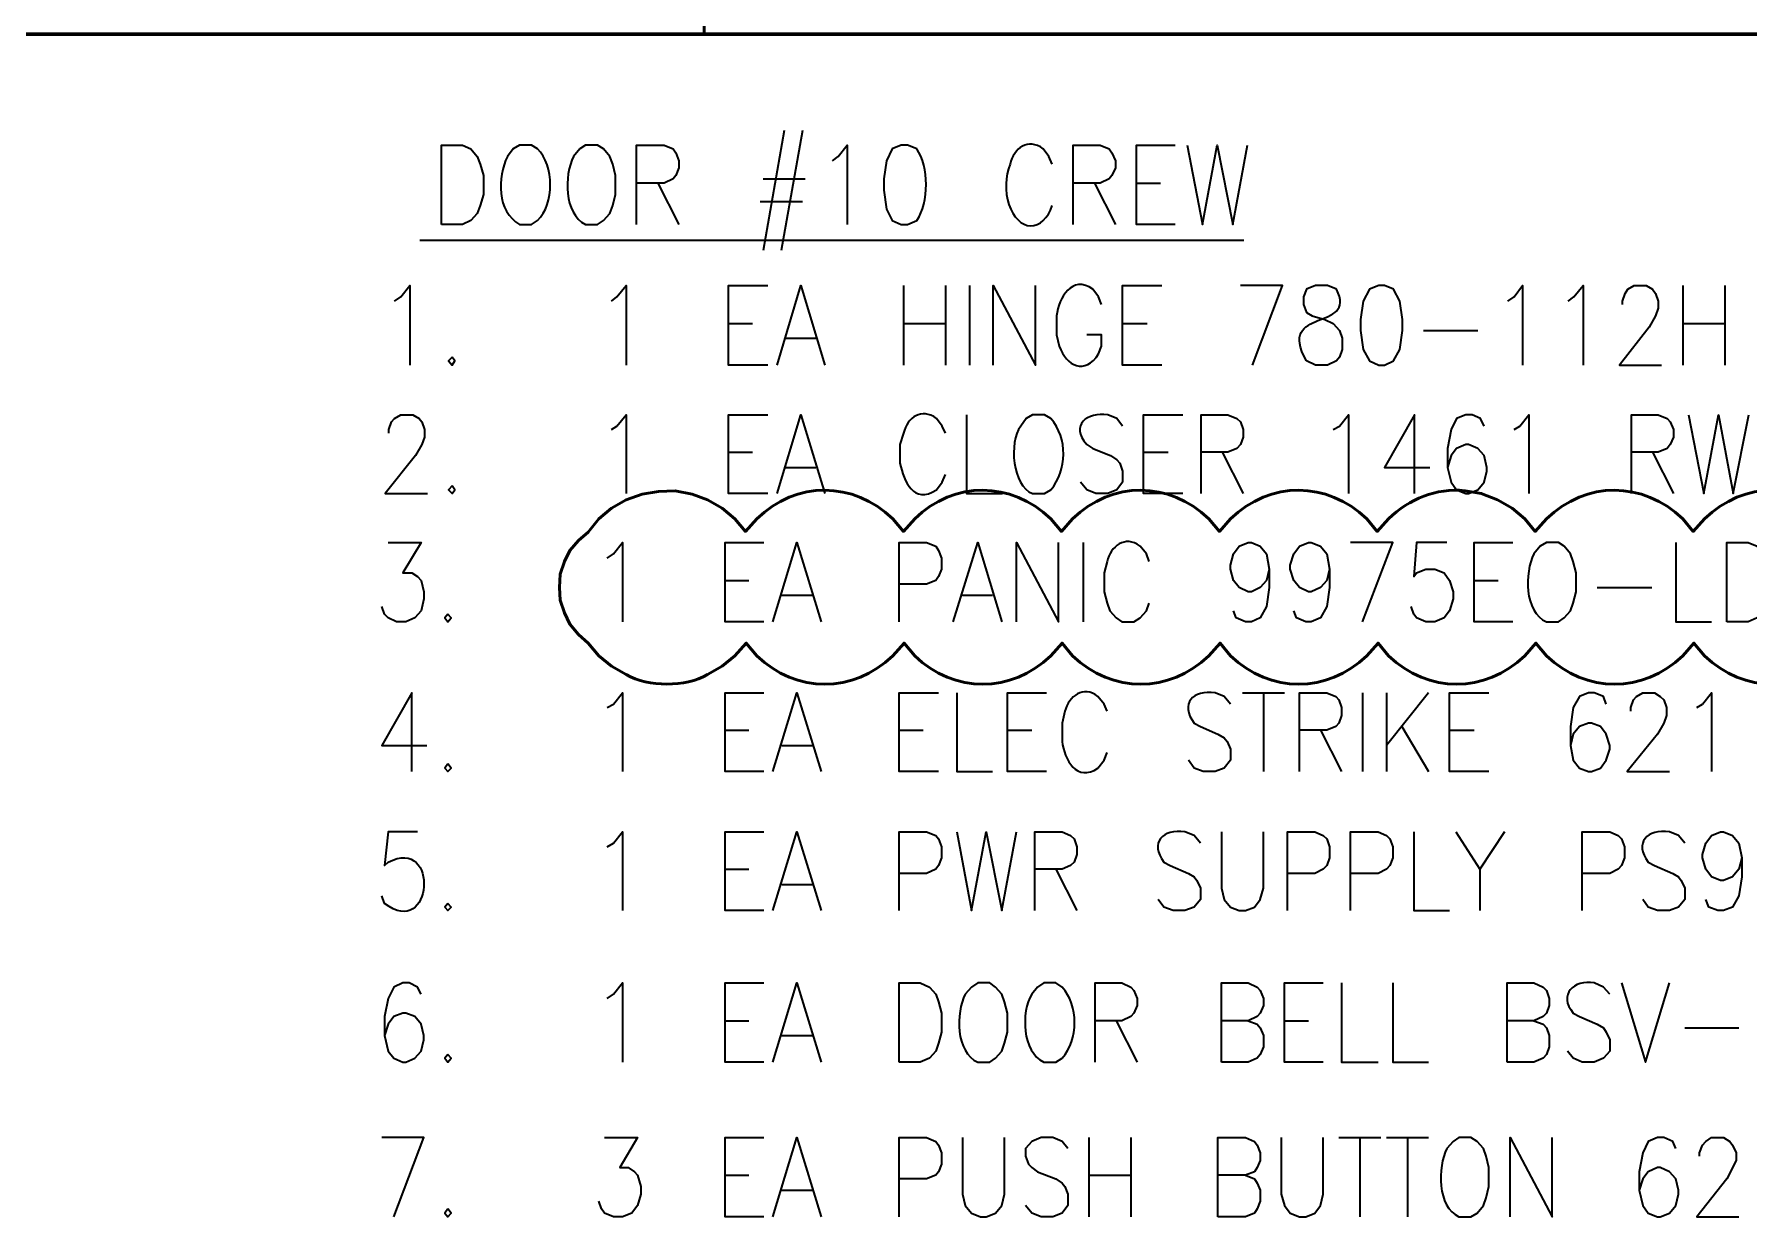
# Model space of a CAD drawing. Header units: inches. Extents: x 5 to 516, y -193 to 129.
# Drawn here: x 206.57 to 214.7, y -83.48 to -77.87 of the extents above; entities that cross this region are included whole.
import ezdxf

# ---------------------------------------------------------------- set-up
doc = ezdxf.new("R2010")
doc.units = ezdxf.units.IN
doc.header["$MEASUREMENT"] = 0
doc.layers.add('PDF3_Geometry', color=7, linetype='Continuous')

msp = doc.modelspace()

# ---------------------------------------------------------------- linework, layer by layer
at = {"layer": 'PDF3_Geometry', "lineweight": 50}
msp.add_lwpolyline([(181.1703462, -32.9700706), (181.1703462, -77.8671928), (209.7451811, -77.8671928), (209.7451811, -32.9700706)], close=True, dxfattribs=at)
at = {"layer": 'PDF3_Geometry', "lineweight": 60}
msp.add_lwpolyline([(155.7886388, -77.8671928), (282.7804969, -77.8671928)], dxfattribs=at)
at = {"layer": 'PDF3_Geometry', "lineweight": 35}
for points in [[(210.1251616, -78.3238285), (210.025168, -78.893792)], [(210.2118192, -78.3238285), (210.1118256, -78.893792)], [(208.9552301, -78.4104902), (208.925232, -78.3938246), (208.868569, -78.3938246), (208.8385709, -78.4104902), (208.8119059, -78.4471545)], [(209.181883, -78.7704671), (209.2385461, -78.7704671), (209.2685441, -78.7504684), (209.2985422, -78.7171372), (209.3118747, -78.6804729), (209.3252072, -78.627143), (209.3252072, -78.5371487), (209.3118747, -78.4838188), (209.2985422, -78.4471545), (209.2685441, -78.4104902), (209.2385461, -78.3938246), (209.181883, -78.3938246), (209.1552181, -78.4104902), (209.12522, -78.4471545)], [(209.425201, -78.7704687), (209.425201, -78.3938262), (209.5551927, -78.3938262), (209.5985233, -78.4104918), (209.6118557, -78.4304905), (209.6251882, -78.4671549), (209.6251882, -78.5004861), (209.6118557, -78.5371504), (209.5985233, -78.553816), (209.5551927, -78.5738147), (209.425201, -78.5738147)], [(210.3551409, -78.4671536), (210.3818058, -78.4471549), (210.4251364, -78.393825), (210.4251364, -78.7704675)], [(210.7551155, -78.4104902), (210.7117849, -78.3938246), (210.6817869, -78.3938246), (210.6384563, -78.4104902), (210.6117914, -78.4671532), (210.5984589, -78.5538143), (210.5984589, -78.6071443), (210.6117914, -78.6971385), (210.6384563, -78.7504684), (210.6817869, -78.7704671), (210.7117849, -78.7704671), (210.7551155, -78.7504684)], [(211.3984089, -78.4838186), (211.3817433, -78.4471542), (211.3550784, -78.4104899)], [(211.4984052, -78.7704687), (211.4984052, -78.3938262), (211.6250638, -78.3938262), (211.6683943, -78.4104918), (211.6817268, -78.4304905), (211.6983924, -78.4671549), (211.6983924, -78.5004861), (211.6817268, -78.5371504), (211.6683943, -78.553816), (211.6250638, -78.5738147), (211.4984052, -78.5738147)], [(211.9817022, -78.7704687), (211.7983806, -78.7704687), (211.7983806, -78.3938262), (211.9817022, -78.3938262)], [(212.038369, -78.3938246), (212.1116976, -78.7704671), (212.1816931, -78.3938246), (212.2550218, -78.7704671), (212.3250173, -78.3938246)], [(209.5251973, -78.5738125), (209.6251909, -78.7704666)], [(210.0251653, -78.5538146), (210.2251525, -78.5538146)], [(211.5983948, -78.5738125), (211.6983884, -78.7704666)], [(211.7983806, -78.5738125), (211.9117067, -78.5738125)], [(210.0118333, -78.6604735), (210.2118205, -78.6604735)], [(208.868569, -78.7704671), (208.925232, -78.7704671), (208.9552301, -78.7504684)], [(208.3952717, -78.8437978), (212.3083542, -78.8437978)], [(208.2752775, -79.1337776), (208.3052756, -79.1137788), (208.3486061, -79.0604489), (208.3486061, -79.4370915)], [(209.3052136, -79.1337776), (209.3318786, -79.1137788), (209.3752091, -79.0604489), (209.3752091, -79.4370915)], [(210.0485004, -79.4370927), (209.8618457, -79.4370927), (209.8618457, -79.0604502), (210.0485004, -79.0604502)], [(210.091825, -79.4370927), (210.205151, -79.0604502), (210.3184771, -79.4370927)], [(210.6917892, -79.0604485), (210.6917892, -79.437091)], [(210.891775, -79.0604485), (210.891775, -79.437091)], [(211.0051033, -79.0604485), (211.0051033, -79.437091)], [(211.1184247, -79.4370927), (211.1184247, -79.0604502), (211.3184119, -79.4370927), (211.3184119, -79.0604502)], [(211.6317246, -79.1504425), (211.6183921, -79.1137782), (211.5917272, -79.0771139)], [(211.9183756, -79.4370927), (211.7317209, -79.4370927), (211.7317209, -79.0604502), (211.9183756, -79.0604502)], [(212.3483467, -79.4370927), (212.4916708, -79.0604502), (212.2916837, -79.0604502)], [(212.7483224, -79.0771141), (212.7049918, -79.0604485), (212.6483288, -79.0604485), (212.6049983, -79.0771141), (212.5916658, -79.1137784), (212.5916658, -79.1504428), (212.6049983, -79.1871071), (212.6316632, -79.2037727), (212.6916594, -79.2204383), (212.7316568, -79.240437), (212.7616549, -79.2737682), (212.7749874, -79.3104325), (212.7749874, -79.3637624), (212.7616549, -79.4004267), (212.7483224, -79.4170923), (212.7049918, -79.437091), (212.6483288, -79.437091), (212.6049983, -79.4170923)], [(213.5616071, -79.1337776), (213.5916052, -79.1137788), (213.6316026, -79.0604489), (213.6316026, -79.4370915)], [(213.8482505, -79.1337776), (213.8749155, -79.1137788), (213.918246, -79.0604489), (213.918246, -79.4370915)], [(214.1049005, -79.1504425), (214.1049005, -79.1337769), (214.1182329, -79.0971126), (214.1315654, -79.0771139), (214.1615635, -79.0604483), (214.2182265, -79.0604483), (214.2482246, -79.0771139), (214.2615571, -79.0971126), (214.2748896, -79.1337769), (214.2748896, -79.1671081), (214.2615571, -79.2037724), (214.231559, -79.2571023), (214.091568, -79.4370908), (214.2915552, -79.4370908)], [(214.3915506, -79.0604485), (214.3915506, -79.437091)], [(214.5915365, -79.0604485), (214.5915365, -79.437091)], [(209.8618457, -79.2404364), (209.9751717, -79.2404364)], [(210.6917892, -79.2404364), (210.8917764, -79.2404364)], [(211.418405, -79.2037724), (211.418405, -79.2937666), (211.4317374, -79.3470965)], [(211.7317209, -79.2404364), (211.8483801, -79.2404364)], [(213.1616287, -79.2737697), (213.4182789, -79.2737697)], [(214.3915506, -79.2404364), (214.5915378, -79.2404364)], [(210.1318208, -79.3104325), (210.2751449, -79.3104325)], [(211.6183921, -79.3837609), (211.6317246, -79.3470965), (211.6317246, -79.2937666), (211.5617291, -79.2937666)], [(208.2486136, -79.7604057), (208.2486136, -79.7437401), (208.2619461, -79.7070758), (208.2752786, -79.6904102), (208.3052766, -79.6737446), (208.3619397, -79.6737446), (208.3919377, -79.6904102), (208.4052702, -79.7070758), (208.4186027, -79.7437401), (208.4186027, -79.7804044), (208.4052702, -79.8137356), (208.3752721, -79.8670655), (208.231948, -80.047054), (208.4319352, -80.047054)], [(209.3052136, -79.7437374), (209.3318786, -79.7270718), (209.3752091, -79.6737419), (209.3752091, -80.0470513)], [(210.0485004, -80.0470525), (209.8618457, -80.0470525), (209.8618457, -79.6737431), (210.0485004, -79.6737431)], [(210.091825, -80.0470525), (210.205151, -79.6737431), (210.3184771, -80.0470525)], [(210.9917713, -79.6737413), (210.9917713, -80.0470507), (211.1617604, -80.0470507)], [(211.3917465, -79.6904069), (211.3617484, -79.6737413), (211.3050854, -79.6737413), (211.2750873, -79.6904069), (211.2484224, -79.7270712)], [(211.7317209, -79.7270725), (211.705056, -79.6904081), (211.6617254, -79.6737425)], [(212.0183719, -80.0470525), (211.8317172, -80.0470525), (211.8317172, -79.6737431), (212.0183719, -79.6737431)], [(212.1050287, -80.0470525), (212.1050287, -79.6737431), (212.2316872, -79.6737431), (212.2750178, -79.6904087), (212.2916834, -79.7070743), (212.3050159, -79.7437386), (212.3050159, -79.7804029), (212.2916834, -79.8137341), (212.2750178, -79.8337328), (212.2316872, -79.8503984), (212.1050287, -79.8503984)], [(212.7316568, -79.7437374), (212.7616549, -79.7270718), (212.8049854, -79.6737419), (212.8049854, -80.0470513)], [(213.1182965, -80.0470507), (213.1182965, -79.6737413), (212.9749724, -79.9237253), (213.1916251, -79.9237253)], [(213.4482789, -79.7270725), (213.4316133, -79.6904081), (213.3916158, -79.6737425), (213.3616178, -79.6737425), (213.3182872, -79.6904081), (213.2916223, -79.7437381), (213.2749567, -79.8337323), (213.2749567, -79.9237265), (213.2916223, -79.993722), (213.3182872, -80.0303863), (213.3616178, -80.0470519), (213.3749502, -80.0470519), (213.4182808, -80.0303863), (213.4482789, -79.993722), (213.4616114, -79.9403921), (213.4616114, -79.9237265), (213.4482789, -79.8670635), (213.4182808, -79.8337323), (213.3749502, -79.8137336), (213.3616178, -79.8137336), (213.3182872, -79.8337323), (213.2916223, -79.8670635), (213.2749567, -79.9237265)], [(213.5916006, -79.7437374), (213.6182655, -79.7270718), (213.6615961, -79.6737419), (213.6615961, -80.0470513)], [(214.1482326, -80.0470525), (214.1482326, -79.6737431), (214.2748912, -79.6737431), (214.3182217, -79.6904087), (214.3315542, -79.7070743), (214.3482198, -79.7437386), (214.3482198, -79.7804029), (214.3315542, -79.8137341), (214.3182217, -79.8337328), (214.2748912, -79.8503984), (214.1482326, -79.8503984)], [(214.4182145, -79.6737413), (214.4915432, -80.0470507), (214.5615387, -79.6737413), (214.6315342, -80.0470507), (214.7048628, -79.6737413)], [(210.6917879, -79.7604057), (210.6751223, -79.8137356), (210.6751223, -79.9037298)], [(210.891775, -79.7604057), (210.8751094, -79.7270745), (210.8484445, -79.6904102)], [(211.5617318, -79.8137336), (211.5917299, -79.8337323), (211.6750579, -79.8670635), (211.705056, -79.8870622), (211.7183884, -79.9037278), (211.7317209, -79.9403921), (211.7317209, -79.993722), (211.705056, -80.0303863), (211.6617254, -80.0470519), (211.6050624, -80.0470519), (211.5617318, -80.0303863), (211.5317337, -79.993722)], [(209.8618457, -79.8503996), (209.9751717, -79.8503996)], [(210.1318208, -79.9237253), (210.2751449, -79.9237253)], [(211.8317172, -79.8503996), (211.9483764, -79.8503996)], [(212.205025, -79.8503996), (212.3050186, -80.0470537)], [(214.2482289, -79.8503996), (214.3482225, -80.0470537)], [(210.8484445, -80.0303884), (210.8751094, -79.9937241), (210.891775, -79.9570597)], [(211.3050854, -80.0470507), (211.3617484, -80.0470507), (211.3917465, -80.0303851)], [(208.2452772, -80.2803715), (208.4019339, -80.2803715), (208.3152727, -80.4236957), (208.3586033, -80.4236957), (208.3852683, -80.4403613), (208.4019339, -80.46036), (208.4152663, -80.5136899), (208.4152663, -80.5470211), (208.4019339, -80.6036841), (208.3719358, -80.6370153), (208.3286052, -80.6570141), (208.2852747, -80.6570141), (208.2452772, -80.6370153), (208.2286116, -80.6203497), (208.2152792, -80.5836854)], [(209.2852089, -80.3537006), (209.315207, -80.3337019), (209.3585376, -80.2803719), (209.3585376, -80.6570145)], [(210.0284989, -80.6570123), (209.8451774, -80.6570123), (209.8451774, -80.2803698), (210.0284989, -80.2803698)], [(210.0718271, -80.6570123), (210.1851531, -80.2803698), (210.3018123, -80.6570123)], [(210.6717913, -80.6570123), (210.6717913, -80.2803698), (210.801783, -80.2803698), (210.8451135, -80.2970354), (210.858446, -80.3170341), (210.8717785, -80.3536984), (210.8717785, -80.4070283), (210.858446, -80.4403595), (210.8451135, -80.4603582), (210.801783, -80.4770238), (210.6717913, -80.4770238)], [(210.9284412, -80.6570123), (211.0451004, -80.2803698), (211.1584265, -80.6570123)], [(211.2284234, -80.6570123), (211.2284234, -80.2803698), (211.4284105, -80.6570123), (211.4284105, -80.2803698)], [(211.545067, -80.2803715), (211.545067, -80.6570141)], [(211.8583811, -80.3703655), (211.8450486, -80.3337012), (211.8150505, -80.2970369)], [(212.4283451, -80.4070283), (212.4150126, -80.4603582), (212.3850145, -80.4936894), (212.3450171, -80.5136881), (212.3283515, -80.5136881), (212.2850209, -80.4936894), (212.258356, -80.4603582), (212.2450235, -80.4070283), (212.2450235, -80.3870296), (212.258356, -80.3336997), (212.2850209, -80.2970354), (212.3283515, -80.2803698), (212.3450171, -80.2803698), (212.3850145, -80.2970354), (212.4150126, -80.3336997), (212.4283451, -80.4070283), (212.4283451, -80.4936894), (212.4150126, -80.5836837), (212.3850145, -80.6370136), (212.3450171, -80.6570123), (212.315019, -80.6570123), (212.2716885, -80.6370136), (212.258356, -80.6036824)], [(212.7149885, -80.4070283), (212.701656, -80.4603582), (212.6716579, -80.4936894), (212.6283274, -80.5136881), (212.6149949, -80.5136881), (212.5716643, -80.4936894), (212.5449994, -80.4603582), (212.5283338, -80.4070283), (212.5283338, -80.3870296), (212.5449994, -80.3336997), (212.5716643, -80.2970354), (212.6149949, -80.2803698), (212.6283274, -80.2803698), (212.6716579, -80.2970354), (212.701656, -80.3336997), (212.7149885, -80.4070283), (212.7149885, -80.4936894), (212.701656, -80.5836837), (212.6716579, -80.6370136), (212.6283274, -80.6570123), (212.6016624, -80.6570123), (212.5583319, -80.6370136), (212.5449994, -80.6036824)], [(212.8716489, -80.6570123), (213.0149731, -80.2803698), (212.8149859, -80.2803698)], [(213.2716206, -80.2803715), (213.1282964, -80.2803715), (213.1149639, -80.4403613), (213.1282964, -80.4236957), (213.171627, -80.4070301), (213.2149575, -80.4070301), (213.2582881, -80.4236957), (213.284953, -80.46036), (213.3016186, -80.5136899), (213.3016186, -80.5470211), (213.284953, -80.6036841), (213.2582881, -80.6370153), (213.2149575, -80.6570141), (213.171627, -80.6570141), (213.1282964, -80.6370153), (213.1149639, -80.6203497), (213.1016315, -80.5836854)], [(213.5849387, -80.6570123), (213.4016171, -80.6570123), (213.4016171, -80.2803698), (213.5849387, -80.2803698)], [(213.7449246, -80.6570141), (213.8015877, -80.6570141), (213.8282526, -80.6370153), (213.8582507, -80.6036841), (213.8715832, -80.5670198), (213.8849156, -80.5136899), (213.8849156, -80.4236957), (213.8715832, -80.3703658), (213.8582507, -80.3337014), (213.8282526, -80.2970371), (213.8015877, -80.2803715), (213.7449246, -80.2803715), (213.7149265, -80.2970371), (213.6849285, -80.3337014)], [(214.3582208, -80.2803715), (214.3582208, -80.6570141), (214.5282099, -80.6570141)], [(211.6583939, -80.3703655), (211.6450614, -80.4236954), (211.6450614, -80.5136896), (211.6583939, -80.5670196), (211.6717264, -80.6036839), (211.7017245, -80.6370151), (211.7283894, -80.6570138), (211.7850525, -80.6570138), (211.8150505, -80.6370151), (211.8450486, -80.6036839), (211.8583811, -80.5670196)], [(209.8451774, -80.4603595), (209.9585034, -80.4603595)], [(213.4016171, -80.4603595), (213.5149432, -80.4603595)], [(213.984913, -80.4936893), (214.2448964, -80.4936893)], [(210.1151592, -80.5303555), (210.2584834, -80.5303555)], [(210.9717734, -80.5303555), (211.1150976, -80.5303555)], [(208.3586055, -81.3669666), (208.3586055, -80.9936572), (208.2152813, -81.2436412), (208.428601, -81.2436412)], [(209.2852089, -81.0636533), (209.315207, -81.0469877), (209.3585376, -80.9936578), (209.3585376, -81.3669672)], [(210.0284989, -81.3669684), (209.8451774, -81.3669684), (209.8451774, -80.993659), (210.0284989, -80.993659)], [(210.0718271, -81.3669684), (210.1851531, -80.993659), (210.3018123, -81.3669684)], [(210.858446, -81.3669684), (210.6717913, -81.3669684), (210.6717913, -80.993659), (210.858446, -80.993659)], [(210.9451096, -80.9936572), (210.9451096, -81.3669666), (211.1150987, -81.3669666)], [(211.3717459, -81.3669684), (211.1850912, -81.3669684), (211.1850912, -80.993659), (211.3717459, -80.993659)], [(211.6583953, -81.0803216), (211.6450628, -81.0469904), (211.6150647, -81.0103261)], [(212.2450208, -81.0469884), (212.2150227, -81.0103241), (212.1716922, -80.9936585)], [(212.3016849, -80.9936572), (212.5016721, -80.9936572)], [(212.4016812, -80.9936572), (212.4016812, -81.3669666)], [(212.5716668, -81.3669684), (212.5716668, -80.993659), (212.7016585, -80.993659), (212.744989, -81.0103246), (212.7583215, -81.0269902), (212.771654, -81.0636545), (212.771654, -81.1003188), (212.7583215, -81.1369831), (212.744989, -81.1536487), (212.7016585, -81.1703143), (212.5716668, -81.1703143)], [(212.8716489, -80.9936572), (212.8716489, -81.3669666)], [(213.184963, -80.9936572), (212.9849758, -81.2436412)], [(212.9849771, -80.9936572), (212.9849771, -81.3669666)], [(213.4716072, -81.3669684), (213.2849525, -81.3669684), (213.2849525, -80.993659), (213.4716072, -80.993659)], [(214.0282452, -81.0469884), (214.0149127, -81.0103241), (213.9715822, -80.9936585), (213.9449172, -80.9936585), (213.9015867, -81.0103241), (213.8715886, -81.063654), (213.8582561, -81.1536482), (213.8582561, -81.2436424), (213.8715886, -81.3136379), (213.9015867, -81.3503023), (213.9449172, -81.3669679), (213.9582497, -81.3669679), (214.0015803, -81.3503023), (214.0282452, -81.3136379), (214.0449108, -81.260308), (214.0449108, -81.2436424), (214.0282452, -81.1903125), (214.0015803, -81.1536482), (213.9582497, -81.1369826), (213.9449172, -81.1369826), (213.9015867, -81.1536482), (213.8715886, -81.1903125), (213.8582561, -81.2436424)], [(214.1449031, -81.0803216), (214.1449031, -81.063656), (214.1582355, -81.0269917), (214.171568, -81.0103261), (214.2015661, -80.9936605), (214.2582291, -80.9936605), (214.2848941, -81.0103261), (214.3015597, -81.0269917), (214.3148922, -81.063656), (214.3148922, -81.1003203), (214.3015597, -81.1369846), (214.2715616, -81.1903146), (214.1282375, -81.3669699), (214.3282246, -81.3669699)], [(214.4582171, -81.0636533), (214.4848821, -81.0469877), (214.5282126, -80.9936578), (214.5282126, -81.3669672)], [(211.4584081, -81.0803216), (211.4450756, -81.1369846), (211.4450756, -81.2236457)], [(212.0716986, -81.1369826), (212.1016966, -81.1536482), (212.1850246, -81.1903125), (212.2150227, -81.2069781), (212.2283552, -81.2236437), (212.2450208, -81.260308), (212.2450208, -81.3136379), (212.2150227, -81.3503023), (212.1716922, -81.3669679), (212.1150291, -81.3669679), (212.0716986, -81.3503023), (212.0450336, -81.3136379)], [(209.8451774, -81.1703156), (209.9585034, -81.1703156)], [(210.6717913, -81.1703156), (210.7851174, -81.1703156)], [(211.1850912, -81.1703156), (211.3017504, -81.1703156)], [(212.6716631, -81.1703156), (212.7716567, -81.3669696)], [(213.0583028, -81.1536473), (213.1849613, -81.3669669)], [(213.2849525, -81.1703156), (213.4016117, -81.1703156)], [(210.1151592, -81.2436412), (210.2584834, -81.2436412)], [(211.6150647, -81.3503043), (211.6450628, -81.31364), (211.6583953, -81.2769757)], [(208.3852693, -81.6536152), (208.2452783, -81.6536152), (208.2286127, -81.8136049), (208.2452783, -81.7969393)], [(209.2852089, -81.7236113), (209.315207, -81.7069457), (209.3585376, -81.6536157), (209.3585376, -82.0269251)], [(210.0284989, -82.0269264), (209.8451774, -82.0269264), (209.8451774, -81.653617), (210.0284989, -81.653617)], [(210.0718271, -82.0269264), (210.1851531, -81.653617), (210.3018123, -82.0269264)], [(210.6717913, -82.0269264), (210.6717913, -81.653617), (210.801783, -81.653617), (210.8451135, -81.6702826), (210.858446, -81.6869482), (210.8717785, -81.7236125), (210.8717785, -81.7769424), (210.858446, -81.8136067), (210.8451135, -81.8302723), (210.801783, -81.850271), (210.6717913, -81.850271)], [(210.9451096, -81.6536152), (211.0151051, -82.0269246), (211.0851006, -81.6536152), (211.1584292, -82.0269246), (211.2284247, -81.6536152)], [(211.315081, -82.0269264), (211.315081, -81.653617), (211.4450726, -81.653617), (211.4850701, -81.6702826), (211.5017357, -81.6869482), (211.5150681, -81.7236125), (211.5150681, -81.7602768), (211.5017357, -81.7969411), (211.4850701, -81.8136067), (211.4450726, -81.8302723), (211.315081, -81.8302723)], [(212.1016991, -81.7069463), (212.071701, -81.670282), (212.0283705, -81.6536164)], [(212.2016886, -81.6536152), (212.2016886, -81.9202648), (212.2150211, -81.9735947), (212.2450192, -82.010259), (212.2850166, -82.0269246), (212.3150147, -82.0269246), (212.3583452, -82.010259), (212.3850102, -81.9735947), (212.4016758, -81.9202648), (212.4016758, -81.6536152)], [(212.5150027, -82.0269264), (212.5150027, -81.653617), (212.6449943, -81.653617), (212.6849918, -81.6702826), (212.7016574, -81.6869482), (212.7149898, -81.7236125), (212.7149898, -81.7769424), (212.7016574, -81.8136067), (212.6849918, -81.8302723), (212.6449943, -81.850271), (212.5150027, -81.850271)], [(212.8149848, -82.0269264), (212.8149848, -81.653617), (212.9449765, -81.653617), (212.9849739, -81.6702826), (213.0016395, -81.6869482), (213.014972, -81.7236125), (213.014972, -81.7769424), (213.0016395, -81.8136067), (212.9849739, -81.8302723), (212.9449765, -81.850271), (212.8149848, -81.850271)], [(213.1149669, -81.6536152), (213.1149669, -82.0269246), (213.284956, -82.0269246)], [(213.3149527, -81.6536152), (213.4282788, -81.8302705), (213.4282788, -82.0269246)], [(213.5449388, -81.6536152), (213.4282796, -81.8302705)], [(213.914917, -82.0269264), (213.914917, -81.653617), (214.0449086, -81.653617), (214.0849061, -81.6702826), (214.1015717, -81.6869482), (214.1149042, -81.7236125), (214.1149042, -81.7769424), (214.1015717, -81.8136067), (214.0849061, -81.8302723), (214.0449086, -81.850271), (213.914917, -81.850271)], [(214.401553, -81.7069463), (214.3715549, -81.670282), (214.3282244, -81.6536164)], [(214.6715349, -81.7769424), (214.6582024, -81.8302723), (214.6282043, -81.8669366), (214.5848738, -81.8836022), (214.5715413, -81.8836022), (214.5282107, -81.8669366), (214.5015458, -81.8302723), (214.4848802, -81.7769424), (214.4848802, -81.7602768), (214.5015458, -81.7069469), (214.5282107, -81.6702826), (214.5715413, -81.653617), (214.5848738, -81.653617), (214.6282043, -81.6702826), (214.6582024, -81.7069469), (214.6715349, -81.7769424), (214.6715349, -81.8669366), (214.6582024, -81.9569308), (214.6282043, -82.0102608), (214.5848738, -82.0269264), (214.5582088, -82.0269264), (214.5148782, -82.0102608), (214.5015458, -81.9735964)], [(211.9283769, -81.7969406), (211.9583749, -81.8136062), (212.0450361, -81.8502705), (212.071701, -81.8669361), (212.0850335, -81.8836017), (212.1016991, -81.920266), (212.1016991, -81.9735959), (212.071701, -82.0102602), (212.0283705, -82.0269258), (211.9717074, -82.0269258), (211.9283769, -82.0102602), (211.9017119, -81.9735959)], [(214.2282308, -81.7969406), (214.2582288, -81.8136062), (214.34489, -81.8502705), (214.3715549, -81.8669361), (214.3848874, -81.8836017), (214.401553, -81.920266), (214.401553, -81.9735959), (214.3715549, -82.0102602), (214.3282244, -82.0269258), (214.2715613, -82.0269258), (214.2282308, -82.0102602), (214.2015658, -81.9735959)], [(209.8451774, -81.8302735), (209.9585034, -81.8302735)], [(211.4150773, -81.8302735), (211.5150708, -82.0269276)], [(208.2286127, -81.9935934), (208.2152802, -81.9569291)], [(210.1151592, -81.9035992), (210.2584834, -81.9035992)], [(208.4019376, -82.423565), (208.3852721, -82.3902338), (208.3452746, -82.3702351), (208.3152765, -82.3702351), (208.271946, -82.3902338), (208.245281, -82.4435637), (208.2286154, -82.5302248), (208.2286154, -82.6202191), (208.245281, -82.6935477), (208.271946, -82.7268789), (208.3152765, -82.7468776), (208.328609, -82.7468776), (208.3719396, -82.7268789), (208.4019376, -82.6935477), (208.4152701, -82.6402178), (208.4152701, -82.6202191), (208.4019376, -82.5668892), (208.3719396, -82.5302248), (208.328609, -82.5135592), (208.3152765, -82.5135592), (208.271946, -82.5302248), (208.245281, -82.5668892), (208.2286154, -82.6202191)], [(209.2852089, -82.4435663), (209.315207, -82.4235676), (209.3585376, -82.3702377), (209.3585376, -82.7468802)], [(210.0284989, -82.7468814), (209.8451774, -82.7468814), (209.8451774, -82.3702389), (210.0284989, -82.3702389)], [(210.0718271, -82.7468814), (210.1851531, -82.3702389), (210.3018123, -82.7468814)], [(211.0450991, -82.7468798), (211.1017621, -82.7468798), (211.1284271, -82.7268811), (211.1584251, -82.6935499), (211.1717576, -82.6568856), (211.1850901, -82.6035556), (211.1850901, -82.5135614), (211.1717576, -82.4602315), (211.1584251, -82.4235672), (211.1284271, -82.390236), (211.1017621, -82.3702373), (211.0450991, -82.3702373), (211.015101, -82.390236), (210.9851029, -82.4235672)], [(211.4450742, -82.390236), (211.4150762, -82.3702373), (211.3584131, -82.3702373), (211.3284151, -82.390236), (211.3017501, -82.4235672)], [(211.6017311, -82.7468814), (211.6017311, -82.3702389), (211.7283897, -82.3702389), (211.7717202, -82.3902376), (211.7850527, -82.4069032), (211.8017183, -82.4435675), (211.8017183, -82.4768987), (211.7850527, -82.513563), (211.7717202, -82.5302286), (211.7283897, -82.5502274), (211.6017311, -82.5502274)], [(212.2016886, -82.7468814), (212.2016886, -82.3702389), (212.3283472, -82.3702389), (212.3716777, -82.3902376), (212.3850102, -82.4069032), (212.4016758, -82.4435675), (212.4016758, -82.4768987), (212.3850102, -82.513563), (212.3716777, -82.5302286), (212.3283472, -82.5502274), (212.2016886, -82.5502274)], [(212.6849923, -82.7468814), (212.5016707, -82.7468814), (212.5016707, -82.3702389), (212.6849923, -82.3702389)], [(212.7716526, -82.3702373), (212.7716526, -82.7468798), (212.9449748, -82.7468798)], [(213.0149706, -82.3702373), (213.0149706, -82.7468798), (213.1849597, -82.7468798)], [(213.5582707, -82.7468814), (213.5582707, -82.3702389), (213.6849293, -82.3702389), (213.7282598, -82.3902376), (213.7449254, -82.4069032), (213.7582579, -82.4435675), (213.7582579, -82.4768987), (213.7449254, -82.513563), (213.7282598, -82.5302286), (213.6849293, -82.5502274), (213.5582707, -82.5502274)], [(214.0449067, -82.423565), (214.0149087, -82.3902338), (213.9715781, -82.3702351)], [(214.1015709, -82.3702373), (214.2148969, -82.7468798), (214.328223, -82.3702373)], [(213.8715845, -82.5135592), (213.9015826, -82.5302248), (213.9849106, -82.5668892), (214.0149087, -82.5835548), (214.0282412, -82.6035535), (214.0449067, -82.6402178), (214.0449067, -82.6935477), (214.0149087, -82.7268789), (213.9715781, -82.7468776), (213.9149151, -82.7468776), (213.8715845, -82.7268789), (213.8449196, -82.6935477)], [(209.8451774, -82.5502252), (209.9585034, -82.5502252)], [(211.7017207, -82.5502252), (211.8017143, -82.7468792)], [(212.3283488, -82.5502252), (212.3716793, -82.5668908), (212.3850118, -82.5835564), (212.4016774, -82.6202207), (212.4016774, -82.6735506), (212.3850118, -82.7102149), (212.3716793, -82.7268805), (212.3283488, -82.7468792), (212.2016902, -82.7468792)], [(212.5016707, -82.5502252), (212.6149968, -82.5502252)], [(213.6849309, -82.5502252), (213.7282615, -82.5668908), (213.7449271, -82.5835564), (213.7582595, -82.6202207), (213.7582595, -82.6735506), (213.7449271, -82.7102149), (213.7282615, -82.7268805), (213.6849309, -82.7468792), (213.5582724, -82.7468792)], [(214.401553, -82.583555), (214.6582032, -82.583555)], [(210.1151592, -82.6202212), (210.2584834, -82.6202212)], [(211.3584131, -82.7468798), (211.4150762, -82.7468798), (211.4450742, -82.7268811)], [(208.2719411, -83.480165), (208.4152652, -83.1035225), (208.2152781, -83.1035225)], [(209.271877, -83.1035243), (209.4285336, -83.1035243), (209.3452056, -83.2468484), (209.3852031, -83.2468484), (209.4152011, -83.2668471), (209.4285336, -83.2835127), (209.4451992, -83.3368426), (209.4451992, -83.373507), (209.4285336, -83.4268369), (209.4018687, -83.4635012), (209.3585381, -83.4801668), (209.3152075, -83.4801668), (209.271877, -83.4635012), (209.2585445, -83.4435025), (209.245212, -83.4068382)], [(210.0284989, -83.480165), (209.8451774, -83.480165), (209.8451774, -83.1035225), (210.0284989, -83.1035225)], [(210.0718271, -83.480165), (210.1851531, -83.1035225), (210.3018123, -83.480165)], [(210.6717913, -83.480165), (210.6717913, -83.1035225), (210.801783, -83.1035225), (210.8451135, -83.1235212), (210.858446, -83.1401868), (210.8717785, -83.1768511), (210.8717785, -83.2301811), (210.858446, -83.2668454), (210.8451135, -83.283511), (210.801783, -83.3001766), (210.6717913, -83.3001766)], [(210.9717734, -83.1035243), (210.9717734, -83.373507), (210.9851059, -83.4268369), (211.015104, -83.4635012), (211.0584345, -83.4801668), (211.0850995, -83.4801668), (211.1284301, -83.4635012), (211.1584281, -83.4268369), (211.1717606, -83.373507), (211.1717606, -83.1035243)], [(211.4717414, -83.156852), (211.4450764, -83.1235208), (211.4017459, -83.1035221), (211.3450828, -83.1035221), (211.3017523, -83.1235208), (211.2717542, -83.156852), (211.2717542, -83.1935163), (211.2850867, -83.2301806), (211.3017523, -83.2468462), (211.3284172, -83.266845), (211.4150783, -83.3001762), (211.4450764, -83.3201749), (211.4584089, -83.3368405), (211.4717414, -83.3735048), (211.4717414, -83.4268347), (211.4450764, -83.463499), (211.4017459, -83.4801646), (211.3450828, -83.4801646), (211.3017523, -83.463499), (211.2717542, -83.4268347)], [(211.5717309, -83.1035243), (211.5717309, -83.4801668)], [(211.7717167, -83.1035243), (211.7717167, -83.4801668)], [(212.1850271, -83.480165), (212.1850271, -83.1035225), (212.3150187, -83.1035225), (212.3583493, -83.1235212), (212.3716818, -83.1401868), (212.3850143, -83.1768511), (212.3850143, -83.2135155), (212.3716818, -83.2468467), (212.3583493, -83.2668454), (212.3150187, -83.283511), (212.1850271, -83.283511)], [(212.4850092, -83.1035243), (212.4850092, -83.373507), (212.5016748, -83.4268369), (212.5283398, -83.4635012), (212.5716703, -83.4801668), (212.6016684, -83.4801668), (212.6449989, -83.4635012), (212.6716639, -83.4268369), (212.6849964, -83.373507), (212.6849964, -83.1035243)], [(212.7583207, -83.1035243), (212.9583078, -83.1035243)], [(212.858317, -83.1035243), (212.858317, -83.4801668)], [(212.9849771, -83.1035243), (213.1849643, -83.1035243)], [(213.0849667, -83.1035243), (213.0849667, -83.4801668)], [(213.3282847, -83.4801668), (213.3849477, -83.4801668), (213.4149458, -83.4635012), (213.4449439, -83.4268369), (213.4582763, -83.3901726), (213.4716088, -83.3368426), (213.4716088, -83.2468484), (213.4582763, -83.1935185), (213.4449439, -83.1568542), (213.4149458, -83.123523), (213.3849477, -83.1035243), (213.3282847, -83.1035243), (213.3016197, -83.123523), (213.2716216, -83.1568542)], [(213.5716027, -83.480165), (213.5716027, -83.1035225), (213.7715899, -83.480165), (213.7715899, -83.1035225)], [(214.3582208, -83.156852), (214.3448883, -83.1235208), (214.3015578, -83.1035221), (214.2715597, -83.1035221), (214.2282291, -83.1235208), (214.2015642, -83.1768507), (214.1848986, -83.266845), (214.1848986, -83.3535061), (214.2015642, -83.4268347), (214.2282291, -83.463499), (214.2715597, -83.4801646), (214.2848922, -83.4801646), (214.3282227, -83.463499), (214.3582208, -83.4268347), (214.3715533, -83.3735048), (214.3715533, -83.3535061), (214.3582208, -83.3001762), (214.3282227, -83.266845), (214.2848922, -83.2468462), (214.2715597, -83.2468462), (214.2282291, -83.266845), (214.2015642, -83.3001762), (214.1848986, -83.3535061)], [(214.471549, -83.1935182), (214.471549, -83.1768526), (214.4848815, -83.1401883), (214.5015471, -83.1235227), (214.5282121, -83.103524), (214.5848751, -83.103524), (214.6148732, -83.1235227), (214.6282057, -83.1401883), (214.6448713, -83.1768526), (214.6448713, -83.2135169), (214.6015407, -83.3001781), (214.4582166, -83.4801665), (214.6582037, -83.4801665)], [(209.8451774, -83.2835122), (209.9585034, -83.2835122)], [(211.5717309, -83.2835122), (211.7717181, -83.2835122)], [(212.3150168, -83.2835122), (212.3583474, -83.3001778), (212.3716799, -83.3201765), (212.3850124, -83.3535077), (212.3850124, -83.4068376), (212.3716799, -83.4435019), (212.3583474, -83.4635006), (212.3150168, -83.4801662), (212.1850252, -83.4801662)], [(210.1151592, -83.3535082), (210.2584834, -83.3535082)]]:
    msp.add_lwpolyline(points, dxfattribs=at)
for points in [[(208.4985976, -78.7704687), (208.4985976, -78.3938262), (208.5985912, -78.3938262), (208.6385886, -78.4104918), (208.6685867, -78.4471561), (208.6819192, -78.4838205), (208.6985848, -78.5371504), (208.6985848, -78.6271446), (208.6819192, -78.6804745), (208.6685867, -78.7171388), (208.6385886, -78.75047), (208.5985912, -78.7704687)], [(212.9483109, -79.0604485), (212.9049804, -79.0771141), (212.8749823, -79.1337772), (212.8616498, -79.2204383), (212.8616498, -79.2737682), (212.8749823, -79.3637624), (212.9049804, -79.4170923), (212.9483109, -79.437091), (212.9749759, -79.437091), (213.0183064, -79.4170923), (213.0483045, -79.3637624), (213.061637, -79.2737682), (213.061637, -79.2204383), (213.0483045, -79.1337772), (213.0183064, -79.0771141), (212.9749759, -79.0604485)], [(208.5485889, -79.4004265), (208.5319233, -79.4170921), (208.5485889, -79.4370908), (208.5619214, -79.4170921)], [(208.5485889, -80.0103897), (208.5319233, -80.0303884), (208.5485889, -80.047054), (208.5619214, -80.0303884)], [(214.6015388, -80.6570123), (214.6015388, -80.2803698), (214.7015324, -80.2803698), (214.744863, -80.2970354), (214.7715279, -80.3336997), (214.7848604, -80.370364), (214.801526, -80.4236939), (214.801526, -80.5136881), (214.7848604, -80.5670181), (214.7715279, -80.6036824), (214.744863, -80.6370136), (214.7015324, -80.6570123)], [(208.5285978, -80.6203495), (208.5152653, -80.6370151), (208.5285978, -80.6570138), (208.5452634, -80.6370151)], [(208.5285978, -81.3303056), (208.5152653, -81.3503043), (208.5285978, -81.3669699), (208.5452634, -81.3503043)], [(208.5285978, -81.9935931), (208.5152653, -82.0102587), (208.5285978, -82.0269243), (208.5452634, -82.0102587)], [(210.6717913, -82.7468814), (210.6717913, -82.3702389), (210.7717849, -82.3702389), (210.8151155, -82.3902376), (210.8451135, -82.4235688), (210.858446, -82.4602331), (210.8717785, -82.513563), (210.8717785, -82.6035573), (210.858446, -82.6568872), (210.8451135, -82.6935515), (210.8151155, -82.7268827), (210.7717849, -82.7468814)], [(208.5285978, -82.7102152), (208.5152653, -82.7268808), (208.5285978, -82.7468795), (208.5452634, -82.7268808)], [(208.5285978, -83.4435022), (208.5152653, -83.4635009), (208.5285978, -83.4801665), (208.5452634, -83.4635009)]]:
    msp.add_lwpolyline(points, close=True, dxfattribs=at)
at = {"layer": 'PDF3_Geometry', "lineweight": 50}
for points in [[(209.9951705, -80.167043), (209.9418405, -80.2270392), (209.8918438, -80.167043), (209.8318476, -80.1170462), (209.7618521, -80.0770488), (209.6885235, -80.0503838), (209.6085286, -80.0337182), (209.5285337, -80.0370514), (209.451872, -80.0503838), (209.3752102, -80.0770488), (209.3052147, -80.1170462), (209.2452185, -80.167043), (209.1952217, -80.2303723), (209.1485581, -80.2703697), (209.1085606, -80.3170334), (209.0818957, -80.3703633), (209.061897, -80.4303595), (209.0585638, -80.4936887), (209.061897, -80.5536849), (209.0818957, -80.6136811), (209.1085606, -80.667011), (209.1485581, -80.7170078), (209.1952217, -80.7570052), (209.2452185, -80.8170014), (209.3052147, -80.8669981), (209.3752102, -80.9069956)], [(213.7449302, -80.167043), (213.6916002, -80.2270392), (213.6416034, -80.167043), (213.5816071, -80.1170462), (213.5116115, -80.0770488), (213.4349499, -80.0470507), (213.3582881, -80.0337182)], [(210.7451224, -80.167043), (210.6917925, -80.2270392), (210.6417957, -80.167043)], [(211.4950743, -80.167043), (211.4417444, -80.2270392), (211.3917476, -80.167043)], [(212.2450263, -80.167043), (212.1916962, -80.2270392), (212.1416996, -80.167043)], [(212.9949782, -80.167043), (212.9416482, -80.2270392), (212.8916515, -80.167043)], [(214.4948821, -80.167043), (214.4415522, -80.2270392), (214.3915553, -80.167043)], [(209.7618521, -80.9069956), (209.8318476, -80.8669981), (209.8918438, -80.8170014), (209.9451737, -80.7570052), (209.9951705, -80.8170014)], [(210.6417957, -80.8170014), (210.6951256, -80.7570052), (210.7451224, -80.8170014)], [(211.3917476, -80.8170014), (211.4450775, -80.7570052), (211.4950743, -80.8170014)], [(212.1416996, -80.8170014), (212.1950294, -80.7570052), (212.2450263, -80.8170014)], [(212.8916515, -80.8170014), (212.9449813, -80.7570052), (212.9949782, -80.8170014)], [(213.6416034, -80.8170014), (213.6949333, -80.7570052), (213.7449302, -80.8170014)], [(214.3915553, -80.8170014), (214.4448852, -80.7570052), (214.4948821, -80.8170014)]]:
    msp.add_lwpolyline(points, dxfattribs=at)
at = {"layer": 'PDF3_Geometry', "lineweight": 35}
msp.add_ellipse((211.2955485, -78.5897534), major_axis=(-0.0033509, 0.1866003), ratio=0.624465789, start_param=0.955960676, end_param=4.193555024, dxfattribs=at)
for points in [[(211.3550784, -78.4104899), (211.2846385, -78.3584377), (211.2151985, -78.4062124), (211.1984218, -78.4838186)], [(208.8119059, -78.4471545), (208.7617425, -78.548148), (208.7620758, -78.7065823), (208.868569, -78.7704671)], [(208.9552301, -78.7504684), (209.0365027, -78.6719179), (209.0335028, -78.4921516), (208.9552301, -78.4104902)], [(209.12522, -78.4471545), (209.0805006, -78.5397041), (209.0783341, -78.7151929), (209.181883, -78.7704671)], [(210.7551155, -78.7504684), (210.815445, -78.6656405), (210.8126674, -78.4964847), (210.7551155, -78.4104902)], [(211.5917272, -79.0771139), (211.4899004, -79.007285), (211.4309041, -79.1174446), (211.418405, -79.2037724)], [(212.6049983, -79.4170923), (212.4585076, -79.154998), (212.8495381, -79.2842675), (212.7483224, -79.0771141)], [(211.4317374, -79.3470965), (211.4651242, -79.443757), (211.5545073, -79.485921), (211.6183921, -79.3837609)], [(210.8484445, -79.6904102), (210.7783379, -79.6390801), (210.7118421, -79.6846328), (210.6917879, -79.7604057)], [(211.6617254, -79.6737425), (211.5650649, -79.6584102), (211.4814036, -79.7226838), (211.5617318, -79.8137336)], [(211.2484224, -79.7270712), (211.1922593, -79.8043441), (211.2073139, -80.0118308), (211.3050854, -80.0470507)], [(211.3917465, -80.0303851), (211.4697971, -79.9347246), (211.4728524, -79.7864008), (211.3917465, -79.6904069)], [(210.6751223, -79.9037298), (210.694621, -79.9897243), (210.7393959, -80.1001061), (210.8484445, -80.0303884)], [(211.8150505, -80.2970369), (211.7454994, -80.2429848), (211.6743373, -80.2979812), (211.6583939, -80.3703655)], [(213.6849285, -80.3337014), (213.6403202, -80.4234735), (213.6377093, -80.6090727), (213.7449246, -80.6570141)], [(211.6150647, -81.0103261), (211.5455136, -80.9568851), (211.4779624, -81.0096595), (211.4584081, -81.0803216)], [(212.1716922, -80.9936585), (212.0655323, -80.9786594), (212.0034252, -81.0437108), (212.0716986, -81.1369826)], [(211.4450756, -81.2236457), (211.4554638, -81.3109179), (211.5154044, -81.4195221), (211.6150647, -81.3503043)], [(212.0283705, -81.6536164), (211.9233216, -81.6381174), (211.8588258, -81.704502), (211.9283769, -81.7969406)], [(214.3282244, -81.6536164), (214.2231755, -81.6381174), (214.1586797, -81.704502), (214.2282308, -81.7969406)], [(208.2452783, -81.7969393), (208.4919292, -81.6718362), (208.4567648, -82.1672489), (208.2286127, -81.9935934)], [(213.9715781, -82.3702351), (213.8741399, -82.3533473), (213.7984226, -82.4259538), (213.8715845, -82.5135592)], [(210.9851029, -82.4235672), (210.9404947, -82.5133392), (210.9378837, -82.6989384), (211.0450991, -82.7468798)], [(211.3017501, -82.4235672), (211.2485868, -82.5097839), (211.2548087, -82.697383), (211.3584131, -82.7468798)], [(211.4450742, -82.7268811), (211.5245136, -82.6391645), (211.5245136, -82.4779526), (211.4450742, -82.390236)], [(213.2716216, -83.1568542), (213.2262912, -83.2435153), (213.2274022, -83.4356696), (213.3282847, -83.4801668)]]:
    msp.add_open_spline(points, degree=3, dxfattribs=at)
at = {"layer": 'PDF3_Geometry', "lineweight": 50}
for points in [[(210.6417957, -80.167043), (210.4528633, -79.9870546), (210.1842139, -79.9856658), (209.9951705, -80.167043)], [(211.3917476, -80.167043), (211.2028153, -79.9870546), (210.9341658, -79.9856658), (210.7451224, -80.167043)], [(212.1416996, -80.167043), (211.9527672, -79.9870546), (211.6841177, -79.9856658), (211.4950743, -80.167043)], [(212.8916515, -80.167043), (212.7027191, -79.9870546), (212.4340697, -79.9856658), (212.2450263, -80.167043)], [(214.3915553, -80.167043), (214.2026229, -79.9870546), (213.9339735, -79.9856658), (213.7449302, -80.167043)], [(215.1415072, -80.167043), (214.9525748, -79.9870546), (214.6839255, -79.9856658), (214.4948821, -80.167043)], [(213.3582881, -80.0337182), (213.2199082, -80.0202191), (213.0943606, -80.0729379), (212.9949782, -80.167043)], [(209.9951705, -80.8170014), (210.1841028, -80.9969898), (210.4527522, -80.9983786), (210.6417957, -80.8170014)], [(210.7451224, -80.8170014), (210.9340548, -80.9969898), (211.2027041, -80.9983786), (211.3917476, -80.8170014)], [(211.4950743, -80.8170014), (211.6840067, -80.9969898), (211.9526561, -80.9983786), (212.1416996, -80.8170014)], [(212.2450263, -80.8170014), (212.4339585, -80.9969898), (212.702608, -80.9983786), (212.8916515, -80.8170014)], [(212.9949782, -80.8170014), (213.1839104, -80.9969898), (213.45256, -80.9983786), (213.6416034, -80.8170014)], [(213.7449302, -80.8170014), (213.9338625, -80.9969898), (214.2025119, -80.9983786), (214.3915553, -80.8170014)], [(214.4948821, -80.8170014), (214.6838145, -80.9969898), (214.9524638, -80.9983786), (215.1415072, -80.8170014)], [(209.3752102, -80.9069956), (209.4813701, -80.9658807), (209.65647, -80.9680472), (209.7618521, -80.9069956)]]:
    msp.add_open_spline(points, degree=3, dxfattribs=at)

doc.saveas('drawing.dxf')
